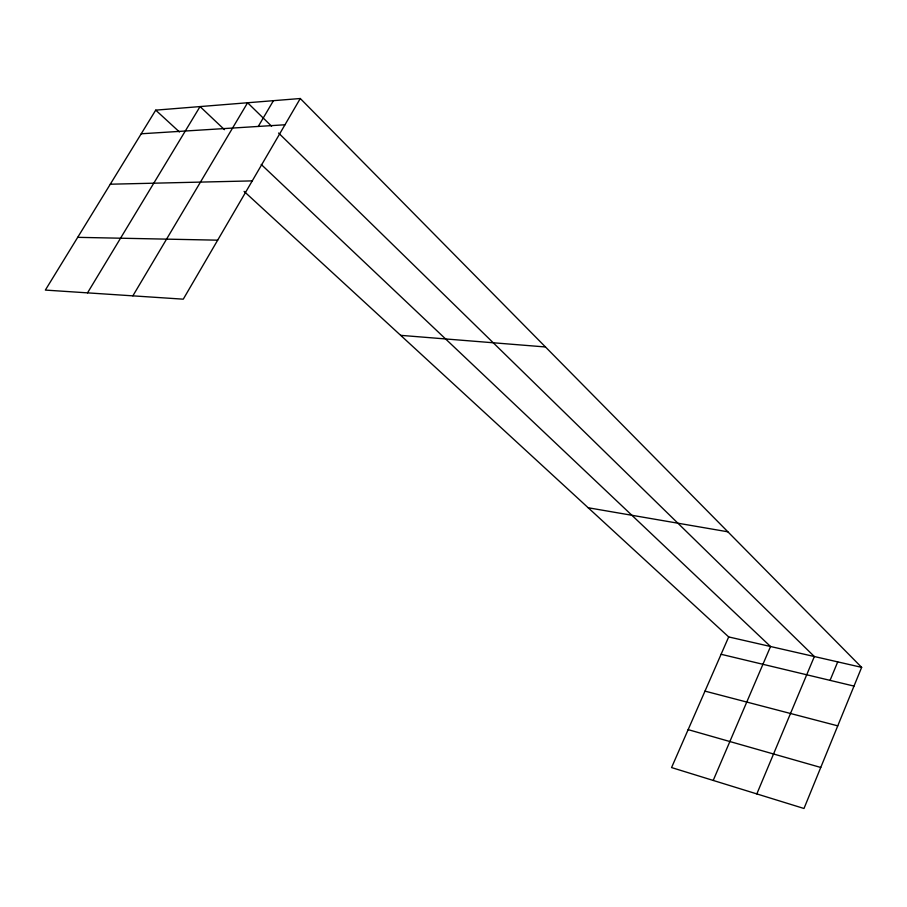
<?xml version="1.0" encoding="UTF-8"?>
<svg xmlns="http://www.w3.org/2000/svg" width="907" height="907" viewBox="0 0 907 907"><rect width="100%" height="100%" fill="white"/><g stroke="black" fill="none" stroke-linecap="round" stroke-linejoin="round"><path stroke-width="1.36" d="M300.285 98.512L183.271 299.174L45.35 290.081L155.721 110.144L300.285 98.512L861.65 667.359L803.987 808.488L671.565 767.571L728.684 636.929L244.085 191.388M830.064 680.363L837.717 661.883M756.823 793.92L814.35 656.532L278.585 133.034M713.208 780.439L770.542 646.51L261.205 164.439M258.268 126.436L273.449 100.666M132.864 295.852L247.6 102.752L271.59 126.198M87.526 292.859L200.062 106.573L224.46 129.667M141.22 133.782L284.979 124.769M110.291 184.212L252.248 180.89M77.696 237.339L217.68 240.174M400.656 335.341L545.47 346.962M588.178 507.75L727.879 531.808M728.684 636.929L861.65 667.359M721.088 654.287L853.997 686.089M704.988 691.123L837.751 725.849M688.152 729.636L820.756 767.458M155.721 110.144L179.461 131.98"/></g></svg>
